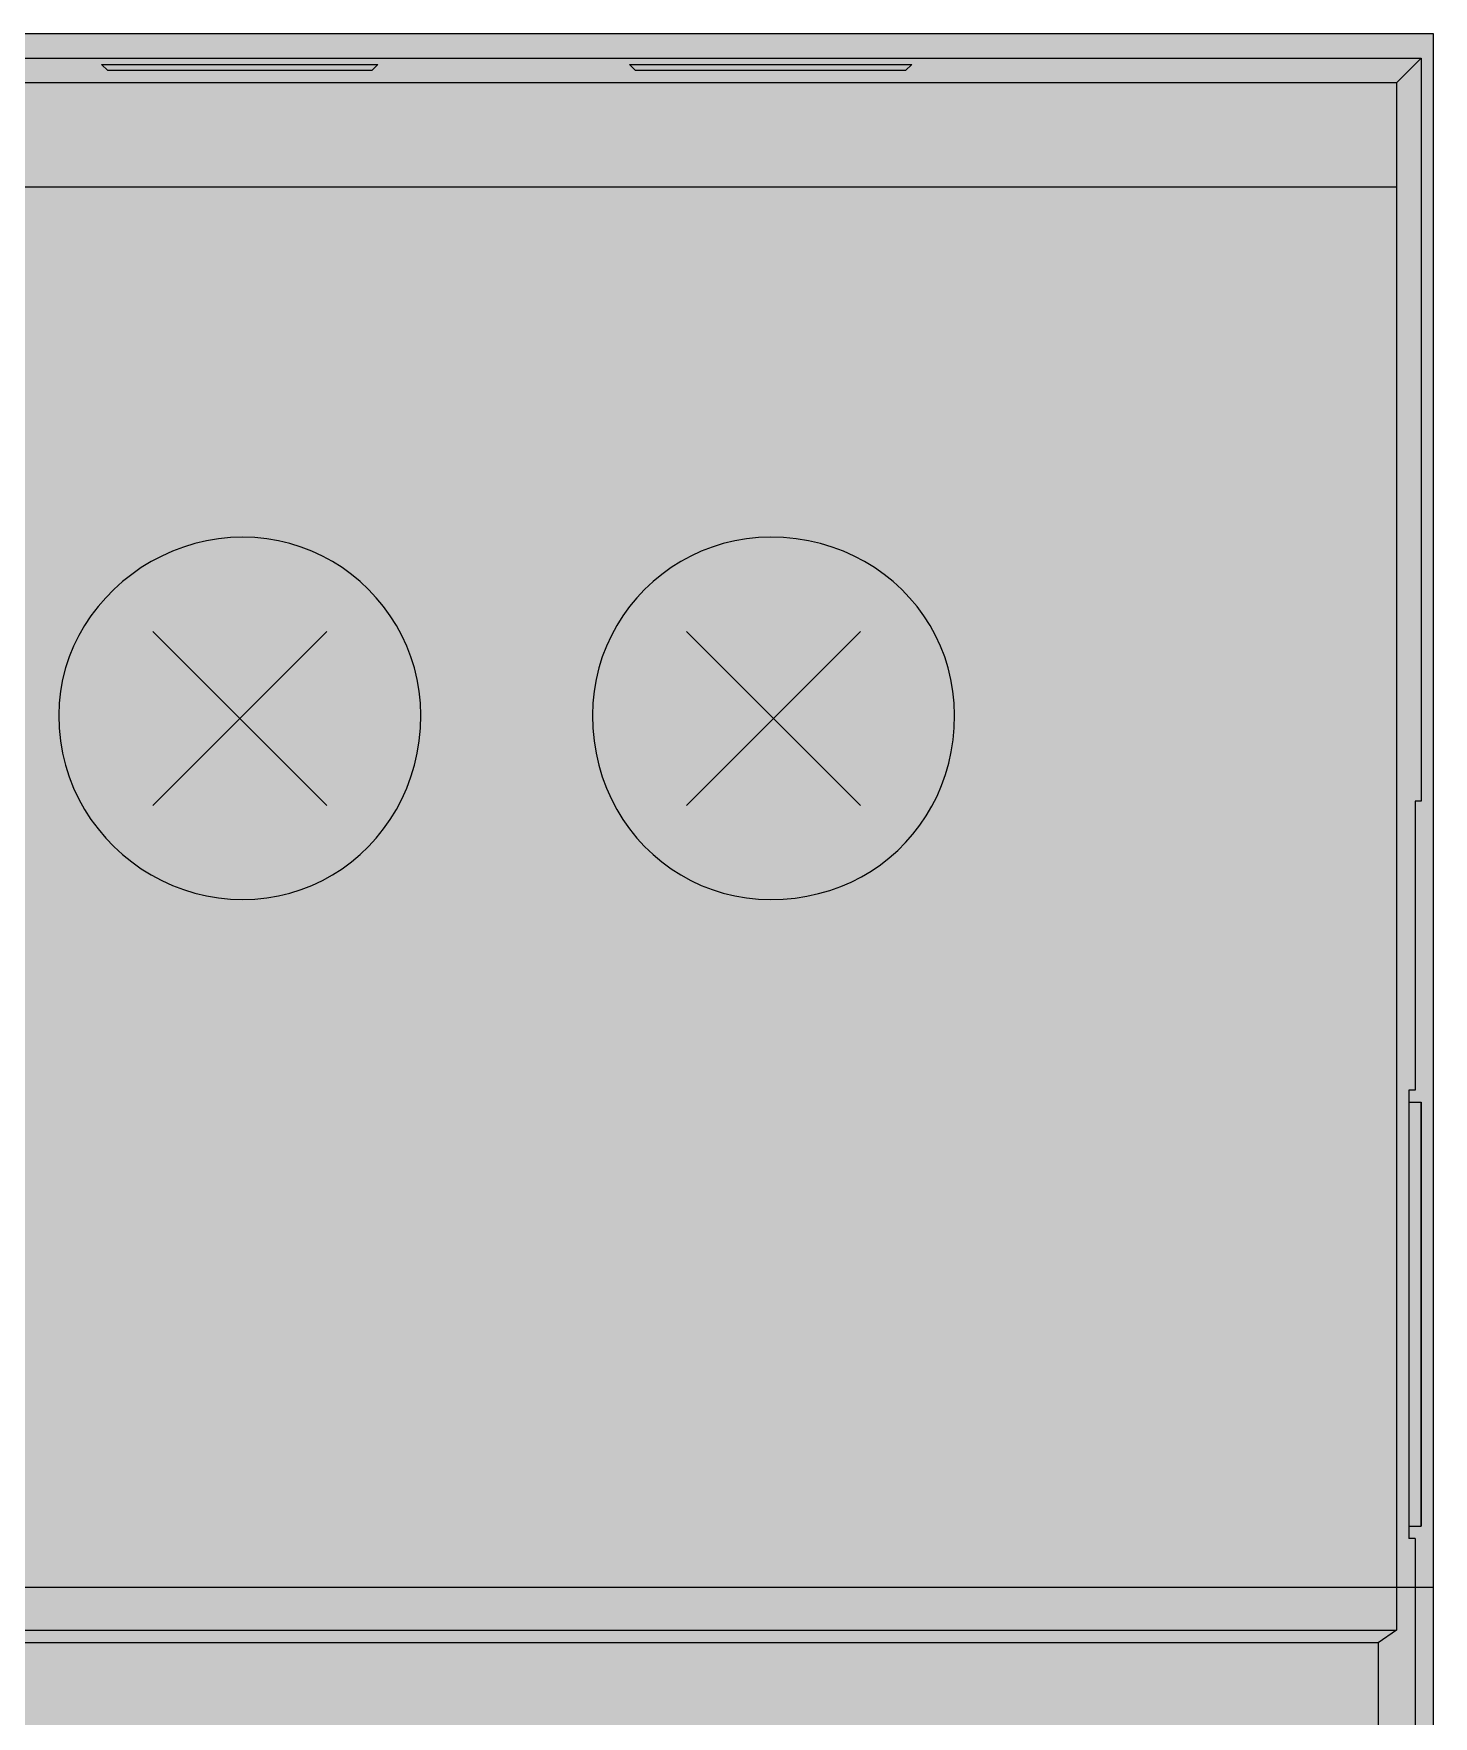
# Model space of a CAD drawing. Header units: millimetres. Extents: x 0 to 966, y -664 to 90.
# Drawn here: x 301.9 to 322, y -64.15 to -40 of the extents above; entities that cross this region are included whole.
import ezdxf

# ---------------------------------------------------------------- set-up
doc = ezdxf.new("R2010")
doc.units = ezdxf.units.MM
for name, color, linetype in [('HDL_BODY', 7, 'Continuous'), ('HDL_COLOUR', 7, 'Continuous'), ('HDL_DETAIL', 7, 'Continuous'), ('HDL_PRINT', 7, 'Continuous')]:
    doc.layers.add(name, color=color, linetype=linetype)

# ---------------------------------------------------------------- blocks, each defined once
blk = doc.blocks.new('M_R4.16.1_FRONT')
at = {"layer": 'HDL_BODY', "true_color": 0x202126}
blk.add_hatch(color=250, dxfattribs=at).paths.add_polyline_path([(0, 0), (72, 0), (72, 90), (0, 90)])
at = {"layer": 'HDL_BODY', "true_color": 0x2a2a30}
blk.add_hatch(color=250, dxfattribs=at).paths.add_polyline_path([(0.4, 20.52), (71.6, 20.52), (71.6, 68.31), (0.4, 68.31)])
at = {"layer": 'HDL_COLOUR', "true_color": 0x1a332c}
for points in [[(57.461, 80.216), (57.455, 80.391), (57.437, 80.563), (57.408, 80.731), (57.369, 80.895), (57.319, 81.055), (57.259, 81.21), (57.19, 81.361), (57.111, 81.505), (57.023, 81.644), (56.927, 81.777), (56.822, 81.903), (56.71, 82.023), (56.591, 82.135), (56.464, 82.239), (56.332, 82.335), (56.192, 82.422), (56.047, 82.501), (55.897, 82.571), (55.742, 82.63), (55.582, 82.68), (55.417, 82.72), (55.249, 82.748), (55.077, 82.766), (54.903, 82.772), (54.727, 82.766), (54.554, 82.748), (54.384, 82.72), (54.217, 82.68), (54.054, 82.63), (53.895, 82.571), (53.741, 82.501), (53.591, 82.422), (53.447, 82.335), (53.309, 82.239), (53.178, 82.135), (53.053, 82.023), (52.936, 81.903), (52.827, 81.777), (52.725, 81.644), (52.633, 81.505), (52.55, 81.361), (52.476, 81.21), (52.412, 81.055), (52.359, 80.895), (52.317, 80.731), (52.286, 80.563), (52.268, 80.391), (52.261, 80.216), (52.268, 80.031), (52.286, 79.849), (52.317, 79.672), (52.359, 79.5), (52.412, 79.332), (52.476, 79.17), (52.55, 79.014), (52.633, 78.864), (52.725, 78.72), (52.827, 78.584), (52.936, 78.454), (53.053, 78.332), (53.178, 78.217), (53.309, 78.111), (53.447, 78.013), (53.591, 77.924), (53.741, 77.844), (53.895, 77.774), (54.054, 77.713), (54.217, 77.663), (54.384, 77.624), (54.554, 77.595), (54.727, 77.577), (54.903, 77.571), (55.077, 77.577), (55.249, 77.595), (55.417, 77.624), (55.582, 77.663), (55.742, 77.713), (55.897, 77.774), (56.047, 77.844), (56.192, 77.924), (56.332, 78.013), (56.464, 78.111), (56.591, 78.217), (56.71, 78.331), (56.822, 78.454), (56.927, 78.584), (57.023, 78.72), (57.111, 78.864), (57.19, 79.014), (57.259, 79.17), (57.319, 79.332), (57.369, 79.5), (57.408, 79.672), (57.437, 79.849), (57.455, 80.031), (57.461, 80.216)], [(65.125, 80.216), (65.119, 80.391), (65.102, 80.563), (65.073, 80.731), (65.034, 80.895), (64.983, 81.055), (64.923, 81.21), (64.853, 81.361), (64.773, 81.505), (64.684, 81.644), (64.586, 81.777), (64.48, 81.903), (64.366, 82.023), (64.244, 82.135), (64.114, 82.239), (63.977, 82.335), (63.834, 82.422), (63.684, 82.501), (63.528, 82.571), (63.366, 82.63), (63.199, 82.68), (63.027, 82.72), (62.85, 82.748), (62.669, 82.766), (62.484, 82.772), (62.309, 82.766), (62.137, 82.748), (61.969, 82.72), (61.804, 82.68), (61.644, 82.63), (61.488, 82.571), (61.338, 82.501), (61.193, 82.422), (61.054, 82.335), (60.921, 82.239), (60.795, 82.135), (60.675, 82.023), (60.563, 81.903), (60.459, 81.777), (60.363, 81.644), (60.275, 81.505), (60.197, 81.361), (60.127, 81.21), (60.067, 81.055), (60.018, 80.895), (59.978, 80.731), (59.95, 80.563), (59.932, 80.391), (59.926, 80.216), (59.932, 80.031), (59.95, 79.849), (59.978, 79.672), (60.018, 79.5), (60.067, 79.332), (60.127, 79.17), (60.197, 79.014), (60.275, 78.864), (60.363, 78.72), (60.459, 78.584), (60.563, 78.454), (60.675, 78.331), (60.795, 78.217), (60.921, 78.111), (61.054, 78.013), (61.193, 77.924), (61.338, 77.844), (61.488, 77.774), (61.644, 77.713), (61.804, 77.663), (61.969, 77.624), (62.137, 77.595), (62.309, 77.577), (62.484, 77.571), (62.662, 77.577), (62.836, 77.593), (63.006, 77.619), (63.172, 77.656), (63.333, 77.702), (63.49, 77.758), (63.641, 77.823), (63.787, 77.897), (63.926, 77.98), (64.06, 78.071), (64.188, 78.169), (64.308, 78.276), (64.422, 78.389), (64.528, 78.51), (64.627, 78.637), (64.717, 78.771), (64.8, 78.911), (64.873, 79.057), (64.938, 79.209), (64.994, 79.365), (65.041, 79.527), (65.077, 79.693), (65.104, 79.863), (65.12, 80.038), (65.125, 80.216)]]:
    blk.add_hatch(color=250, dxfattribs=at).paths.add_polyline_path(points)
at = {"layer": 'HDL_COLOUR', "true_color": 0x9ea4a8}
for points in [[(56.681, 80.172), (56.665, 80.409), (56.619, 80.643), (56.542, 80.868), (56.437, 81.082), (56.305, 81.28), (56.148, 81.458), (55.969, 81.615), (55.771, 81.748), (55.557, 81.853), (55.332, 81.93), (55.098, 81.976), (54.861, 81.992), (54.623, 81.976), (54.39, 81.93), (54.165, 81.853), (53.951, 81.748), (53.753, 81.615), (53.574, 81.458), (53.417, 81.28), (53.285, 81.082), (53.18, 80.868), (53.103, 80.643), (53.057, 80.409), (53.041, 80.172), (53.057, 79.934), (53.103, 79.7), (53.18, 79.475), (53.285, 79.261), (53.417, 79.063), (53.574, 78.885), (53.753, 78.728), (53.951, 78.595), (54.165, 78.49), (54.39, 78.413), (54.623, 78.367), (54.861, 78.351), (55.098, 78.367), (55.332, 78.413), (55.557, 78.49), (55.771, 78.595), (55.969, 78.728), (56.148, 78.885), (56.305, 79.063), (56.437, 79.261), (56.542, 79.475), (56.619, 79.7), (56.665, 79.934)], [(64.346, 80.172), (64.33, 80.409), (64.284, 80.643), (64.207, 80.868), (64.102, 81.082), (63.969, 81.28), (63.813, 81.458), (63.634, 81.615), (63.436, 81.748), (63.222, 81.853), (62.997, 81.93), (62.763, 81.976), (62.526, 81.992), (62.288, 81.976), (62.055, 81.93), (61.829, 81.853), (61.616, 81.748), (61.418, 81.615), (61.239, 81.458), (61.082, 81.28), (60.95, 81.082), (60.845, 80.868), (60.768, 80.643), (60.722, 80.409), (60.706, 80.172), (60.722, 79.934), (60.768, 79.7), (60.845, 79.475), (60.95, 79.261), (61.082, 79.063), (61.239, 78.885), (61.418, 78.728), (61.616, 78.595), (61.829, 78.49), (62.055, 78.413), (62.288, 78.367), (62.526, 78.351), (62.763, 78.367), (62.997, 78.413), (63.222, 78.49), (63.436, 78.595), (63.634, 78.728), (63.813, 78.885), (63.969, 79.063), (64.102, 79.261), (64.207, 79.475), (64.284, 79.7), (64.33, 79.934)]]:
    blk.add_hatch(color=253, dxfattribs=at).paths.add_polyline_path(points)
at = {"layer": 'HDL_PRINT', "true_color": 0xdee1e9}
for points in [[(55.081, 82.772), (54.727, 82.772), (54.727, 85.416), (57.371, 85.416), (59.4, 83.477), (59.135, 83.212), (57.282, 85.062), (55.081, 85.062), (55.081, 82.772)], [(62.66, 82.772), (62.306, 82.772), (62.306, 85.062), (59.84, 85.062), (59.84, 85.416), (62.66, 85.416), (62.66, 82.772)], [(57.461, 75.278), (58.692, 77.482), (59.926, 75.278), (57.461, 75.278)], [(54.376, 76.688), (54.376, 76.953), (55.432, 76.953), (55.432, 76.777), (55.403, 76.744), (55.374, 76.706), (55.345, 76.662), (55.316, 76.615), (55.286, 76.563), (55.256, 76.509), (55.227, 76.453), (55.197, 76.395), (55.167, 76.337), (55.117, 76.284), (55.072, 76.23), (55.033, 76.176), (54.998, 76.119), (54.969, 76.061), (54.945, 76), (54.927, 75.935), (54.913, 75.867), (54.905, 75.795), (54.903, 75.718), (54.874, 75.682), (54.853, 75.638), (54.837, 75.588), (54.827, 75.532), (54.821, 75.473), (54.818, 75.41), (54.817, 75.344), (54.816, 75.278), (54.641, 75.278), (54.641, 75.337), (54.641, 75.396), (54.641, 75.455), (54.641, 75.514), (54.641, 75.573), (54.641, 75.632), (54.641, 75.69), (54.641, 75.749), (54.641, 75.807), (54.67, 75.866), (54.699, 75.925), (54.728, 75.984), (54.757, 76.043), (54.786, 76.102), (54.816, 76.16), (54.845, 76.219), (54.874, 76.278), (54.903, 76.337), (54.936, 76.373), (54.969, 76.416), (55.003, 76.463), (55.036, 76.512), (55.069, 76.562), (55.102, 76.609), (55.135, 76.652), (55.167, 76.688), (54.376, 76.688)]]:
    blk.add_hatch(color=254, dxfattribs=at).paths.add_polyline_path(points)
h = blk.add_hatch(color=254, dxfattribs=at)
h.paths.add_polyline_path([(62.306, 76.161), (62.269, 76.193), (62.233, 76.218), (62.2, 76.238), (62.172, 76.257), (62.15, 76.278), (62.135, 76.303), (62.13, 76.337), (62.093, 76.344), (62.067, 76.362), (62.052, 76.391), (62.044, 76.427), (62.041, 76.468), (62.041, 76.512), (62.045, 76.549), (62.056, 76.593), (62.074, 76.64), (62.097, 76.689), (62.124, 76.739), (62.154, 76.786), (62.186, 76.829), (62.219, 76.866), (62.233, 76.873), (62.268, 76.889), (62.318, 76.909), (62.376, 76.93), (62.434, 76.946), (62.484, 76.953), (62.554, 76.948), (62.615, 76.935), (62.668, 76.919), (62.715, 76.9), (62.757, 76.883), (62.797, 76.871), (62.835, 76.866), (62.868, 76.829), (62.9, 76.786), (62.93, 76.739), (62.956, 76.689), (62.979, 76.64), (62.996, 76.593), (63.007, 76.549), (63.011, 76.512), (63.01, 76.468), (63.007, 76.427), (63, 76.391), (62.985, 76.362), (62.961, 76.344), (62.924, 76.337), (62.919, 76.303), (62.905, 76.278), (62.882, 76.257), (62.854, 76.238), (62.82, 76.218), (62.784, 76.193), (62.746, 76.161), (62.784, 76.156), (62.822, 76.144), (62.86, 76.126), (62.898, 76.107), (62.936, 76.09), (62.974, 76.077), (63.011, 76.072), (63.016, 76.034), (63.028, 75.996), (63.046, 75.958), (63.065, 75.921), (63.082, 75.883), (63.095, 75.845), (63.1, 75.807), (63.096, 75.745), (63.085, 75.69), (63.067, 75.642), (63.044, 75.598), (63.018, 75.559), (62.988, 75.523), (62.957, 75.489), (62.924, 75.456), (62.887, 75.423), (62.843, 75.391), (62.792, 75.36), (62.737, 75.333), (62.677, 75.311), (62.614, 75.293), (62.55, 75.282), (62.484, 75.278), (62.447, 75.282), (62.404, 75.293), (62.357, 75.311), (62.307, 75.333), (62.258, 75.36), (62.211, 75.391), (62.167, 75.423), (62.13, 75.456), (62.097, 75.489), (62.065, 75.523), (62.036, 75.559), (62.009, 75.598), (61.987, 75.642), (61.97, 75.69), (61.959, 75.745), (61.955, 75.807), (61.96, 75.845), (61.972, 75.883), (61.989, 75.921), (62.007, 75.958), (62.024, 75.996), (62.036, 76.034), (62.041, 76.072), (62.079, 76.105), (62.117, 76.129), (62.156, 76.145), (62.193, 76.154), (62.231, 76.159), (62.269, 76.161), (62.306, 76.161)])
h.paths.add_polyline_path([(62.219, 75.807), (62.219, 75.755), (62.219, 75.707), (62.219, 75.668), (62.219, 75.641), (62.219, 75.632), (62.225, 75.598), (62.239, 75.573), (62.26, 75.552), (62.288, 75.533), (62.321, 75.513), (62.357, 75.488), (62.395, 75.456), (62.484, 75.456), (62.549, 75.456), (62.598, 75.458), (62.634, 75.463), (62.662, 75.472), (62.687, 75.488), (62.713, 75.511), (62.746, 75.542), (62.779, 75.576), (62.803, 75.603), (62.819, 75.629), (62.828, 75.657), (62.833, 75.694), (62.835, 75.742), (62.835, 75.807), (62.835, 75.851), (62.832, 75.892), (62.824, 75.928), (62.809, 75.957), (62.784, 75.976), (62.746, 75.983), (62.709, 76.016), (62.671, 76.039), (62.634, 76.055), (62.596, 76.065), (62.559, 76.07), (62.521, 76.072), (62.484, 76.072), (62.44, 76.072), (62.398, 76.069), (62.361, 76.061), (62.332, 76.046), (62.313, 76.02), (62.306, 75.983), (62.269, 75.976), (62.245, 75.957), (62.23, 75.928), (62.223, 75.892), (62.22, 75.851), (62.219, 75.807)])
h.paths.add_polyline_path([(62.219, 76.512), (62.226, 76.474), (62.242, 76.446), (62.263, 76.423), (62.283, 76.401), (62.299, 76.374), (62.306, 76.337), (62.35, 76.33), (62.392, 76.314), (62.428, 76.292), (62.458, 76.271), (62.477, 76.254), (62.484, 76.248), (62.521, 76.252), (62.559, 76.265), (62.596, 76.283), (62.634, 76.302), (62.671, 76.319), (62.709, 76.332), (62.746, 76.337), (62.746, 76.38), (62.746, 76.41), (62.746, 76.437), (62.746, 76.468), (62.746, 76.512), (62.746, 76.565), (62.746, 76.613), (62.746, 76.652), (62.746, 76.678), (62.746, 76.688), (62.709, 76.721), (62.671, 76.745), (62.634, 76.76), (62.596, 76.77), (62.559, 76.775), (62.521, 76.777), (62.484, 76.777), (62.477, 76.777), (62.458, 76.774), (62.428, 76.766), (62.392, 76.751), (62.35, 76.725), (62.306, 76.688), (62.299, 76.681), (62.283, 76.662), (62.263, 76.634), (62.242, 76.597), (62.226, 76.556), (62.219, 76.512)])
h = blk.add_hatch(color=254, dxfattribs=at)
h.paths.add_polyline_path([(57.461, 71.312), (57.461, 74.308), (58.516, 74.308), (58.601, 74.308), (58.68, 74.307), (58.752, 74.305), (58.817, 74.3), (58.876, 74.293), (58.928, 74.282), (58.974, 74.267), (59.013, 74.247), (59.046, 74.222), (59.112, 74.218), (59.177, 74.206), (59.24, 74.189), (59.299, 74.166), (59.355, 74.139), (59.406, 74.109), (59.45, 74.076), (59.486, 74.043), (59.541, 73.985), (59.591, 73.926), (59.636, 73.868), (59.676, 73.809), (59.713, 73.751), (59.748, 73.692), (59.78, 73.634), (59.81, 73.575), (59.84, 73.516), (59.863, 73.461), (59.882, 73.4), (59.897, 73.336), (59.908, 73.267), (59.915, 73.196), (59.921, 73.123), (59.924, 73.047), (59.926, 72.969), (59.926, 72.891), (59.926, 72.811), (59.926, 72.726), (59.926, 72.647), (59.926, 72.572), (59.926, 72.502), (59.926, 72.436), (59.926, 72.372), (59.926, 72.311), (59.926, 72.251), (59.926, 72.193), (59.897, 72.134), (59.868, 72.077), (59.839, 72.02), (59.81, 71.966), (59.78, 71.915), (59.751, 71.867), (59.721, 71.824), (59.691, 71.785), (59.662, 71.752), (59.624, 71.714), (59.587, 71.676), (59.549, 71.639), (59.512, 71.601), (59.474, 71.563), (59.437, 71.526), (59.4, 71.488), (59.366, 71.459), (59.332, 71.436), (59.295, 71.418), (59.255, 71.401), (59.211, 71.384), (59.163, 71.365), (59.108, 71.342), (59.046, 71.312), (58.99, 71.312), (58.939, 71.312), (58.889, 71.312), (58.84, 71.312), (58.788, 71.312), (58.732, 71.312), (58.67, 71.312), (58.599, 71.312), (58.516, 71.312), (57.461, 71.312)])
h.paths.add_polyline_path([(57.901, 71.663), (58.516, 71.663), (58.582, 71.663), (58.647, 71.663), (58.71, 71.663), (58.77, 71.663), (58.826, 71.663), (58.876, 71.663), (58.92, 71.663), (58.957, 71.663), (59.027, 71.696), (59.087, 71.722), (59.136, 71.743), (59.173, 71.762), (59.2, 71.783), (59.216, 71.808), (59.221, 71.842), (59.255, 71.878), (59.288, 71.921), (59.322, 71.968), (59.355, 72.017), (59.388, 72.066), (59.421, 72.114), (59.454, 72.156), (59.486, 72.193), (59.489, 72.251), (59.497, 72.311), (59.509, 72.372), (59.523, 72.436), (59.538, 72.502), (59.552, 72.572), (59.564, 72.647), (59.572, 72.726), (59.575, 72.811), (59.573, 72.912), (59.565, 73.002), (59.554, 73.085), (59.538, 73.16), (59.52, 73.229), (59.499, 73.292), (59.476, 73.352), (59.451, 73.408), (59.426, 73.463), (59.4, 73.516), (59.367, 73.572), (59.329, 73.622), (59.288, 73.666), (59.245, 73.707), (59.201, 73.743), (59.157, 73.777), (59.116, 73.809), (59.079, 73.839), (59.046, 73.868), (58.987, 73.894), (58.928, 73.915), (58.87, 73.93), (58.811, 73.941), (58.752, 73.949), (58.693, 73.953), (58.634, 73.956), (58.575, 73.957), (58.516, 73.957), (57.901, 73.957), (57.901, 71.663)])
at = {"layer": 'HDL_DETAIL', "color": 251, "true_color": 0x52555c}
for points in [[(0, 0), (72, 0), (72, 89.999), (0, 89.999), (0, 0)], [(71.824, 89.647), (71.824, 89.647)], [(71.824, 89.647), (71.824, 89.647)], [(71.824, 89.647), (71.824, 89.647)], [(52.877, 89.558), (52.877, 89.558)], [(52.877, 89.558), (52.877, 89.558)], [(52.877, 89.558), (52.877, 89.558)], [(52.877, 89.558), (52.877, 89.558)], [(52.877, 89.558), (52.877, 89.558)], [(52.877, 89.558), (52.877, 89.558)], [(52.877, 89.558), (52.877, 89.558)], [(52.877, 89.558), (52.877, 89.558)], [(52.877, 89.558), (52.877, 89.558)], [(52.877, 89.558), (52.877, 89.558)], [(52.877, 89.558), (52.877, 89.558)], [(52.877, 89.558), (52.877, 89.558)], [(52.877, 89.558), (52.877, 89.558)], [(52.877, 89.558), (52.877, 89.558)], [(52.877, 89.558), (52.877, 89.558)], [(52.877, 89.558), (52.877, 89.558)], [(52.877, 89.558), (52.877, 89.558)], [(52.877, 89.558), (52.877, 89.558)], [(52.877, 89.558), (52.877, 89.558)], [(52.877, 89.558), (52.877, 89.558)], [(52.877, 89.558), (52.877, 89.558)], [(52.877, 89.558), (52.877, 89.558)], [(52.877, 89.558), (52.877, 89.558)], [(60.456, 89.558), (60.456, 89.558)], [(60.456, 89.558), (60.456, 89.558)], [(60.456, 89.558), (60.456, 89.558)], [(60.456, 89.558), (60.456, 89.558)], [(60.456, 89.558), (60.456, 89.558)], [(60.456, 89.558), (60.456, 89.558)], [(60.456, 89.558), (60.456, 89.558)], [(60.456, 89.558), (60.456, 89.558)], [(60.456, 89.558), (60.456, 89.558)], [(60.456, 89.558), (60.456, 89.558)], [(60.456, 89.558), (60.456, 89.558)], [(60.456, 89.558), (60.456, 89.558)], [(60.456, 89.558), (60.456, 89.558)], [(60.456, 89.558), (60.456, 89.558)], [(60.456, 89.558), (60.456, 89.558)], [(60.456, 89.558), (60.456, 89.558)], [(60.456, 89.558), (60.456, 89.558)], [(60.456, 89.558), (60.456, 89.558)], [(60.456, 89.558), (60.456, 89.558)], [(60.456, 89.558), (60.456, 89.558)], [(60.456, 89.558), (60.456, 89.558)], [(60.456, 89.558), (60.456, 89.558)], [(60.456, 89.558), (60.456, 89.558)], [(71.473, 89.293), (71.473, 89.293)], [(71.473, 89.293), (71.473, 89.293)], [(71.473, 87.796), (71.473, 87.796)], [(71.473, 87.796), (71.473, 87.796)], [(57.461, 80.216), (57.455, 80.391), (57.437, 80.563), (57.408, 80.731), (57.369, 80.895), (57.319, 81.055), (57.259, 81.21), (57.19, 81.361), (57.111, 81.505), (57.023, 81.644), (56.927, 81.777), (56.822, 81.903), (56.71, 82.023), (56.591, 82.135), (56.464, 82.239), (56.332, 82.335), (56.192, 82.422), (56.047, 82.501), (55.897, 82.571), (55.742, 82.63), (55.582, 82.68), (55.417, 82.72), (55.249, 82.748), (55.077, 82.766), (54.903, 82.772), (54.727, 82.766), (54.554, 82.748), (54.384, 82.72), (54.217, 82.68), (54.054, 82.63), (53.895, 82.571), (53.741, 82.501), (53.591, 82.422), (53.447, 82.335), (53.309, 82.239), (53.178, 82.135), (53.053, 82.023), (52.936, 81.903), (52.827, 81.777), (52.725, 81.644), (52.633, 81.505), (52.55, 81.361), (52.476, 81.21), (52.412, 81.055), (52.359, 80.895), (52.317, 80.731), (52.286, 80.563), (52.268, 80.391), (52.261, 80.216), (52.268, 80.031), (52.286, 79.849), (52.317, 79.672), (52.359, 79.5), (52.412, 79.332), (52.476, 79.17), (52.55, 79.014), (52.633, 78.864), (52.725, 78.72), (52.827, 78.584), (52.936, 78.454), (53.053, 78.332), (53.178, 78.217), (53.309, 78.111), (53.447, 78.013), (53.591, 77.924), (53.741, 77.844), (53.895, 77.774), (54.054, 77.713), (54.217, 77.663), (54.384, 77.624), (54.554, 77.595), (54.727, 77.577), (54.903, 77.571), (55.077, 77.577), (55.249, 77.595), (55.417, 77.624), (55.582, 77.663), (55.742, 77.713), (55.897, 77.774), (56.047, 77.844), (56.192, 77.924), (56.332, 78.013), (56.464, 78.111), (56.591, 78.217), (56.71, 78.331), (56.822, 78.454), (56.927, 78.584), (57.023, 78.72), (57.111, 78.864), (57.19, 79.014), (57.259, 79.17), (57.319, 79.332), (57.369, 79.5), (57.408, 79.672), (57.437, 79.849), (57.455, 80.031), (57.461, 80.216)], [(65.125, 80.216), (65.119, 80.391), (65.102, 80.563), (65.073, 80.731), (65.034, 80.895), (64.983, 81.055), (64.923, 81.21), (64.853, 81.361), (64.773, 81.505), (64.684, 81.644), (64.586, 81.777), (64.48, 81.903), (64.366, 82.023), (64.244, 82.135), (64.114, 82.239), (63.977, 82.335), (63.834, 82.422), (63.684, 82.501), (63.528, 82.571), (63.366, 82.63), (63.199, 82.68), (63.027, 82.72), (62.85, 82.748), (62.669, 82.766), (62.484, 82.772), (62.309, 82.766), (62.137, 82.748), (61.969, 82.72), (61.804, 82.68), (61.644, 82.63), (61.488, 82.571), (61.338, 82.501), (61.193, 82.422), (61.054, 82.335), (60.921, 82.239), (60.795, 82.135), (60.675, 82.023), (60.563, 81.903), (60.459, 81.777), (60.363, 81.644), (60.275, 81.505), (60.197, 81.361), (60.127, 81.21), (60.067, 81.055), (60.018, 80.895), (59.978, 80.731), (59.95, 80.563), (59.932, 80.391), (59.926, 80.216), (59.932, 80.031), (59.95, 79.849), (59.978, 79.672), (60.018, 79.5), (60.067, 79.332), (60.127, 79.17), (60.197, 79.014), (60.275, 78.864), (60.363, 78.72), (60.459, 78.584), (60.563, 78.454), (60.675, 78.331), (60.795, 78.217), (60.921, 78.111), (61.054, 78.013), (61.193, 77.924), (61.338, 77.844), (61.488, 77.774), (61.644, 77.713), (61.804, 77.663), (61.969, 77.624), (62.137, 77.595), (62.309, 77.577), (62.484, 77.571), (62.662, 77.577), (62.836, 77.593), (63.006, 77.619), (63.172, 77.656), (63.333, 77.702), (63.49, 77.758), (63.641, 77.823), (63.787, 77.897), (63.926, 77.98), (64.06, 78.071), (64.188, 78.169), (64.308, 78.276), (64.422, 78.389), (64.528, 78.51), (64.627, 78.637), (64.717, 78.771), (64.8, 78.911), (64.873, 79.057), (64.938, 79.209), (64.994, 79.365), (65.041, 79.527), (65.077, 79.693), (65.104, 79.863), (65.12, 80.038), (65.125, 80.216)], [(71.737, 78.982), (71.737, 78.982)], [(71.824, 78.982), (71.824, 78.982)], [(71.824, 78.982), (71.824, 78.982)], [(71.737, 77.128), (71.737, 77.128)], [(71.648, 74.837), (71.648, 74.837)], [(71.648, 74.837), (71.648, 74.837)], [(71.648, 74.662), (71.648, 74.662)], [(71.737, 74.837), (71.737, 74.837)], [(71.737, 74.837), (71.737, 74.837)], [(71.824, 74.662), (71.824, 74.662)], [(71.824, 74.662), (71.824, 74.662)], [(71.824, 74.662), (71.824, 74.662)], [(71.648, 68.578), (71.648, 68.578)], [(71.648, 68.402), (71.648, 68.402)], [(71.648, 68.402), (71.648, 68.402)], [(71.737, 68.402), (71.737, 68.402)], [(71.737, 68.402), (71.737, 68.402)], [(71.824, 68.578), (71.824, 68.578)], [(71.824, 68.578), (71.824, 68.578)], [(71.824, 68.578), (71.824, 68.578)], [(0, 22.302), (72, 22.302), (72, 67.697), (0, 67.697), (0, 22.302)], [(71.473, 67.082), (71.473, 67.082)], [(71.473, 67.082), (71.473, 67.082)], [(71.473, 67.082), (71.473, 67.082)], [(71.208, 66.903), (71.208, 66.903)], [(71.208, 66.903), (71.208, 66.903)], [(71.737, 66.112), (71.737, 66.112)]]:
    blk.add_lwpolyline(points, close=True, dxfattribs=at)
for points in [[(0, 89.647), (71.824, 89.647)], [(0, 89.647), (71.824, 89.647)], [(0, 89.647), (71.824, 89.647)], [(0, 89.647), (71.824, 89.647)], [(0, 89.647), (71.824, 89.647)], [(0, 89.647), (71.824, 89.647)], [(0, 89.647), (71.824, 89.647)], [(0, 89.647), (71.824, 89.647)], [(0, 89.647), (71.824, 89.647)], [(0, 89.647), (71.824, 89.647)], [(0, 89.647), (71.824, 89.647)], [(0, 89.647), (71.824, 89.647)], [(0, 89.647), (71.824, 89.647)], [(0, 89.647), (71.824, 89.647)], [(0, 89.647), (71.824, 89.647)], [(0, 89.647), (71.824, 89.647)], [(0, 89.647), (71.824, 89.647)], [(0, 89.647), (71.824, 89.647)], [(0, 89.647), (71.824, 89.647)], [(0, 89.647), (71.824, 89.647)], [(0, 89.647), (71.824, 89.647)], [(71.824, 89.647), (71.473, 89.293)], [(71.824, 89.647), (71.473, 89.293)], [(71.824, 89.647), (71.473, 89.293)], [(71.824, 89.647), (71.473, 89.293)], [(71.824, 89.647), (71.473, 89.293)], [(71.824, 89.647), (71.473, 89.293)], [(71.824, 89.647), (71.473, 89.293)], [(71.824, 89.647), (71.473, 89.293)], [(71.824, 89.647), (71.473, 89.293)], [(71.824, 89.647), (71.473, 89.293)], [(71.824, 89.647), (71.473, 89.293)], [(71.824, 89.647), (71.473, 89.293)], [(71.824, 89.647), (71.473, 89.293)], [(71.824, 89.647), (71.473, 89.293)], [(71.824, 89.647), (71.473, 89.293)], [(71.824, 89.647), (71.473, 89.293)], [(71.824, 89.647), (71.473, 89.293)], [(71.824, 89.647), (71.473, 89.293)], [(71.824, 89.647), (71.473, 89.293)], [(71.824, 89.647), (71.473, 89.293)], [(71.824, 89.647), (71.473, 89.293)], [(71.824, 89.647), (71.824, 78.982)], [(71.824, 89.647), (71.824, 78.982)], [(71.824, 89.647), (71.824, 78.982)], [(71.824, 89.647), (71.824, 78.982)], [(71.824, 89.647), (71.824, 78.982)], [(71.824, 89.647), (71.824, 78.982)], [(71.824, 89.647), (71.824, 78.982)], [(71.824, 89.647), (71.824, 78.982)], [(71.824, 89.647), (71.824, 78.982)], [(71.824, 89.647), (71.824, 78.982)], [(71.824, 89.647), (71.824, 78.982)], [(71.824, 89.647), (71.824, 78.982)], [(71.824, 89.647), (71.824, 78.982)], [(71.824, 89.647), (71.824, 78.982)], [(71.824, 89.647), (71.824, 78.982)], [(71.824, 89.647), (71.824, 78.982)], [(71.824, 89.647), (71.824, 78.982)], [(71.824, 89.647), (71.824, 78.982)], [(71.824, 89.647), (71.824, 78.982)], [(71.824, 89.647), (71.824, 78.982)], [(71.824, 89.647), (71.824, 78.982)], [(56.842, 89.558), (56.756, 89.471), (56.577, 89.471), (56.226, 89.471), (55.697, 89.471), (55.167, 89.471), (54.552, 89.471), (54.022, 89.471), (53.582, 89.471), (53.228, 89.471), (52.966, 89.471), (52.877, 89.558)], [(52.877, 89.558), (52.966, 89.558)], [(52.966, 89.558), (53.228, 89.558), (53.582, 89.558), (54.022, 89.558), (54.552, 89.558), (55.167, 89.558), (55.697, 89.558), (56.226, 89.558), (56.577, 89.558), (56.756, 89.558)], [(56.756, 89.558), (56.842, 89.558)], [(64.51, 89.558), (64.42, 89.471), (64.159, 89.471), (63.805, 89.471), (63.365, 89.471), (62.746, 89.471), (62.219, 89.471), (61.69, 89.471), (61.161, 89.471), (60.81, 89.471), (60.545, 89.471), (60.456, 89.558)], [(60.456, 89.558), (60.545, 89.558)], [(60.545, 89.558), (60.81, 89.558), (61.161, 89.558), (61.69, 89.558), (62.219, 89.558), (62.746, 89.558), (63.365, 89.558), (63.805, 89.558), (64.159, 89.558), (64.42, 89.558)], [(64.42, 89.558), (64.51, 89.558)], [(71.473, 89.293), (0.176, 89.293)], [(71.473, 89.293), (0.176, 89.293)], [(71.473, 89.293), (0.176, 89.293)], [(71.473, 89.293), (0.176, 89.293)], [(71.473, 89.293), (0.176, 89.293)], [(71.473, 89.293), (0.176, 89.293)], [(71.473, 89.293), (0.176, 89.293)], [(71.473, 89.293), (0.176, 89.293)], [(71.473, 89.293), (0.176, 89.293)], [(71.473, 89.293), (0.176, 89.293)], [(71.473, 89.293), (0.176, 89.293)], [(71.473, 89.293), (0.176, 89.293)], [(71.473, 89.293), (0.176, 89.293)], [(71.473, 89.293), (0.176, 89.293)], [(71.473, 89.293), (0.176, 89.293)], [(71.473, 89.293), (0.176, 89.293)], [(71.473, 89.293), (0.176, 89.293)], [(71.473, 89.293), (0.176, 89.293)], [(71.473, 89.293), (0.176, 89.293)], [(71.473, 89.293), (0.176, 89.293)], [(71.473, 89.293), (0.176, 89.293)], [(71.473, 89.293), (71.473, 89.207), (71.473, 88.942), (71.473, 88.677), (71.473, 88.237), (71.473, 87.796)], [(71.473, 87.796), (0.264, 87.796)], [(71.473, 87.796), (0.264, 87.796)], [(71.473, 87.796), (0.264, 87.796)], [(71.473, 87.796), (0.264, 87.796)], [(71.473, 87.796), (0.264, 87.796)], [(71.473, 87.796), (0.264, 87.796)], [(71.473, 87.796), (0.264, 87.796)], [(71.473, 87.796), (0.264, 87.796)], [(71.473, 87.796), (0.264, 87.796)], [(71.473, 87.796), (0.264, 87.796)], [(71.473, 87.796), (0.264, 87.796)], [(71.473, 87.796), (0.264, 87.796)], [(71.473, 87.796), (0.264, 87.796)], [(71.473, 87.796), (0.264, 87.796)], [(71.473, 87.796), (0.264, 87.796)], [(71.473, 87.796), (0.264, 87.796)], [(71.473, 87.796), (0.264, 87.796)], [(71.473, 87.796), (0.264, 87.796)], [(71.473, 87.796), (0.264, 87.796)], [(71.473, 87.796), (0.264, 87.796)], [(71.473, 87.796), (0.264, 87.796)], [(71.473, 87.796), (71.473, 67.082)], [(71.473, 87.796), (71.473, 67.082)], [(71.473, 87.796), (71.473, 67.082)], [(71.473, 87.796), (71.473, 67.082)], [(71.473, 87.796), (71.473, 67.082)], [(71.473, 87.796), (71.473, 67.082)], [(71.473, 87.796), (71.473, 67.082)], [(71.473, 87.796), (71.473, 67.082)], [(71.473, 87.796), (71.473, 67.082)], [(71.473, 87.796), (71.473, 67.082)], [(71.473, 87.796), (71.473, 67.082)], [(71.473, 87.796), (71.473, 67.082)], [(71.473, 87.796), (71.473, 67.082)], [(71.473, 87.796), (71.473, 67.082)], [(71.473, 87.796), (71.473, 67.082)], [(71.473, 87.796), (71.473, 67.082)], [(71.473, 87.796), (71.473, 67.082)], [(71.473, 87.796), (71.473, 67.082)], [(71.473, 87.796), (71.473, 67.082)], [(71.473, 87.796), (71.473, 67.082)], [(71.473, 87.796), (71.473, 67.082)], [(71.824, 78.982), (71.737, 78.982)], [(71.824, 78.982), (71.737, 78.982)], [(71.824, 78.982), (71.737, 78.982)], [(71.824, 78.982), (71.737, 78.982)], [(71.824, 78.982), (71.737, 78.982)], [(71.824, 78.982), (71.737, 78.982)], [(71.824, 78.982), (71.737, 78.982)], [(71.824, 78.982), (71.737, 78.982)], [(71.824, 78.982), (71.737, 78.982)], [(71.824, 78.982), (71.737, 78.982)], [(71.824, 78.982), (71.737, 78.982)], [(71.824, 78.982), (71.737, 78.982)], [(71.824, 78.982), (71.737, 78.982)], [(71.824, 78.982), (71.737, 78.982)], [(71.824, 78.982), (71.737, 78.982)], [(71.824, 78.982), (71.737, 78.982)], [(71.824, 78.982), (71.737, 78.982)], [(71.824, 78.982), (71.737, 78.982)], [(71.824, 78.982), (71.737, 78.982)], [(71.824, 78.982), (71.737, 78.982)], [(71.824, 78.982), (71.737, 78.982)], [(71.737, 78.982), (71.737, 78.982), (71.737, 78.803), (71.737, 78.452), (71.737, 78.098), (71.737, 77.571), (71.737, 77.128)], [(71.737, 77.128), (71.737, 74.837)], [(71.737, 77.128), (71.737, 74.837)], [(71.737, 77.128), (71.737, 74.837)], [(71.737, 77.128), (71.737, 74.837)], [(71.737, 77.128), (71.737, 74.837)], [(71.737, 77.128), (71.737, 74.837)], [(71.737, 77.128), (71.737, 74.837)], [(71.737, 77.128), (71.737, 74.837)], [(71.737, 77.128), (71.737, 74.837)], [(71.737, 77.128), (71.737, 74.837)], [(71.737, 77.128), (71.737, 74.837)], [(71.737, 77.128), (71.737, 74.837)], [(71.737, 77.128), (71.737, 74.837)], [(71.737, 77.128), (71.737, 74.837)], [(71.737, 77.128), (71.737, 74.837)], [(71.737, 77.128), (71.737, 74.837)], [(71.737, 77.128), (71.737, 74.837)], [(71.737, 77.128), (71.737, 74.837)], [(71.737, 77.128), (71.737, 74.837)], [(71.737, 77.128), (71.737, 74.837)], [(71.737, 77.128), (71.737, 74.837)], [(71.648, 74.837), (71.648, 68.402)], [(71.648, 74.837), (71.648, 68.402)], [(71.648, 74.837), (71.648, 68.402)], [(71.648, 74.837), (71.648, 68.402)], [(71.648, 74.837), (71.648, 68.402)], [(71.648, 74.837), (71.648, 68.402)], [(71.648, 74.837), (71.648, 68.402)], [(71.648, 74.837), (71.648, 68.402)], [(71.648, 74.837), (71.648, 68.402)], [(71.648, 74.837), (71.648, 68.402)], [(71.648, 74.837), (71.648, 68.402)], [(71.648, 74.837), (71.648, 68.402)], [(71.648, 74.837), (71.648, 68.402)], [(71.648, 74.837), (71.648, 68.402)], [(71.648, 74.837), (71.648, 68.402)], [(71.648, 74.837), (71.648, 68.402)], [(71.648, 74.837), (71.648, 68.402)], [(71.648, 74.837), (71.648, 68.402)], [(71.648, 74.837), (71.648, 68.402)], [(71.648, 74.837), (71.648, 68.402)], [(71.648, 74.837), (71.648, 68.402)], [(71.737, 74.837), (71.648, 74.837)], [(71.737, 74.837), (71.648, 74.837)], [(71.737, 74.837), (71.648, 74.837)], [(71.737, 74.837), (71.648, 74.837)], [(71.737, 74.837), (71.648, 74.837)], [(71.737, 74.837), (71.648, 74.837)], [(71.737, 74.837), (71.648, 74.837)], [(71.737, 74.837), (71.648, 74.837)], [(71.737, 74.837), (71.648, 74.837)], [(71.737, 74.837), (71.648, 74.837)], [(71.737, 74.837), (71.648, 74.837)], [(71.737, 74.837), (71.648, 74.837)], [(71.737, 74.837), (71.648, 74.837)], [(71.737, 74.837), (71.648, 74.837)], [(71.737, 74.837), (71.648, 74.837)], [(71.737, 74.837), (71.648, 74.837)], [(71.737, 74.837), (71.648, 74.837)], [(71.737, 74.837), (71.648, 74.837)], [(71.737, 74.837), (71.648, 74.837)], [(71.737, 74.837), (71.648, 74.837)], [(71.737, 74.837), (71.648, 74.837)], [(71.648, 74.662), (71.824, 74.662)], [(71.648, 74.662), (71.824, 74.662)], [(71.648, 74.662), (71.824, 74.662)], [(71.648, 74.662), (71.824, 74.662)], [(71.648, 74.662), (71.824, 74.662)], [(71.648, 74.662), (71.824, 74.662)], [(71.648, 74.662), (71.824, 74.662)], [(71.648, 74.662), (71.824, 74.662)], [(71.648, 74.662), (71.824, 74.662)], [(71.648, 74.662), (71.824, 74.662)], [(71.648, 74.662), (71.824, 74.662)], [(71.648, 74.662), (71.824, 74.662)], [(71.648, 74.662), (71.824, 74.662)], [(71.648, 74.662), (71.824, 74.662)], [(71.648, 74.662), (71.824, 74.662)], [(71.648, 74.662), (71.824, 74.662)], [(71.648, 74.662), (71.824, 74.662)], [(71.648, 74.662), (71.824, 74.662)], [(71.648, 74.662), (71.824, 74.662)], [(71.648, 74.662), (71.824, 74.662)], [(71.648, 74.662), (71.824, 74.662)], [(71.824, 74.662), (71.824, 68.578)], [(71.824, 74.662), (71.824, 68.578)], [(71.824, 74.662), (71.824, 68.578)], [(71.824, 74.662), (71.824, 68.578)], [(71.824, 74.662), (71.824, 68.578)], [(71.824, 74.662), (71.824, 68.578)], [(71.824, 74.662), (71.824, 68.578)], [(71.824, 74.662), (71.824, 68.578)], [(71.824, 74.662), (71.824, 68.578)], [(71.824, 74.662), (71.824, 68.578)], [(71.824, 74.662), (71.824, 68.578)], [(71.824, 74.662), (71.824, 68.578)], [(71.824, 74.662), (71.824, 68.578)], [(71.824, 74.662), (71.824, 68.578)], [(71.824, 74.662), (71.824, 68.578)], [(71.824, 74.662), (71.824, 68.578)], [(71.824, 74.662), (71.824, 68.578)], [(71.824, 74.662), (71.824, 68.578)], [(71.824, 74.662), (71.824, 68.578)], [(71.824, 74.662), (71.824, 68.578)], [(71.824, 74.662), (71.824, 68.578)], [(71.824, 68.578), (71.824, 74.662)], [(71.824, 68.578), (71.824, 74.662)], [(71.824, 68.578), (71.824, 74.662)], [(71.824, 68.578), (71.824, 74.662)], [(71.824, 68.578), (71.824, 74.662)], [(71.824, 68.578), (71.824, 74.662)], [(71.824, 68.578), (71.824, 74.662)], [(71.824, 68.578), (71.824, 74.662)], [(71.824, 68.578), (71.824, 74.662)], [(71.824, 68.578), (71.824, 74.662)], [(71.824, 68.578), (71.824, 74.662)], [(71.824, 68.578), (71.824, 74.662)], [(71.824, 68.578), (71.824, 74.662)], [(71.824, 68.578), (71.824, 74.662)], [(71.824, 68.578), (71.824, 74.662)], [(71.824, 68.578), (71.824, 74.662)], [(71.824, 68.578), (71.824, 74.662)], [(71.824, 68.578), (71.824, 74.662)], [(71.824, 68.578), (71.824, 74.662)], [(71.824, 68.578), (71.824, 74.662)], [(71.824, 68.578), (71.824, 74.662)], [(71.648, 68.578), (71.824, 68.578)], [(71.648, 68.578), (71.824, 68.578)], [(71.648, 68.578), (71.824, 68.578)], [(71.648, 68.578), (71.824, 68.578)], [(71.648, 68.578), (71.824, 68.578)], [(71.648, 68.578), (71.824, 68.578)], [(71.648, 68.578), (71.824, 68.578)], [(71.648, 68.578), (71.824, 68.578)], [(71.648, 68.578), (71.824, 68.578)], [(71.648, 68.578), (71.824, 68.578)], [(71.648, 68.578), (71.824, 68.578)], [(71.648, 68.578), (71.824, 68.578)], [(71.648, 68.578), (71.824, 68.578)], [(71.648, 68.578), (71.824, 68.578)], [(71.648, 68.578), (71.824, 68.578)], [(71.648, 68.578), (71.824, 68.578)], [(71.648, 68.578), (71.824, 68.578)], [(71.648, 68.578), (71.824, 68.578)], [(71.648, 68.578), (71.824, 68.578)], [(71.648, 68.578), (71.824, 68.578)], [(71.648, 68.578), (71.824, 68.578)], [(71.737, 68.402), (71.648, 68.402)], [(71.737, 68.402), (71.648, 68.402)], [(71.737, 68.402), (71.648, 68.402)], [(71.737, 68.402), (71.648, 68.402)], [(71.737, 68.402), (71.648, 68.402)], [(71.737, 68.402), (71.648, 68.402)], [(71.737, 68.402), (71.648, 68.402)], [(71.737, 68.402), (71.648, 68.402)], [(71.737, 68.402), (71.648, 68.402)], [(71.737, 68.402), (71.648, 68.402)], [(71.737, 68.402), (71.648, 68.402)], [(71.737, 68.402), (71.648, 68.402)], [(71.737, 68.402), (71.648, 68.402)], [(71.737, 68.402), (71.648, 68.402)], [(71.737, 68.402), (71.648, 68.402)], [(71.737, 68.402), (71.648, 68.402)], [(71.737, 68.402), (71.648, 68.402)], [(71.737, 68.402), (71.648, 68.402)], [(71.737, 68.402), (71.648, 68.402)], [(71.737, 68.402), (71.648, 68.402)], [(71.737, 68.402), (71.648, 68.402)], [(71.737, 68.402), (71.737, 66.112)], [(71.737, 68.402), (71.737, 66.112)], [(71.737, 68.402), (71.737, 66.112)], [(71.737, 68.402), (71.737, 66.112)], [(71.737, 68.402), (71.737, 66.112)], [(71.737, 68.402), (71.737, 66.112)], [(71.737, 68.402), (71.737, 66.112)], [(71.737, 68.402), (71.737, 66.112)], [(71.737, 68.402), (71.737, 66.112)], [(71.737, 68.402), (71.737, 66.112)], [(71.737, 68.402), (71.737, 66.112)], [(71.737, 68.402), (71.737, 66.112)], [(71.737, 68.402), (71.737, 66.112)], [(71.737, 68.402), (71.737, 66.112)], [(71.737, 68.402), (71.737, 66.112)], [(71.737, 68.402), (71.737, 66.112)], [(71.737, 68.402), (71.737, 66.112)], [(71.737, 68.402), (71.737, 66.112)], [(71.737, 68.402), (71.737, 66.112)], [(71.737, 68.402), (71.737, 66.112)], [(71.737, 68.402), (71.737, 66.112)], [(0.264, 67.082), (71.473, 67.082)], [(0.264, 67.082), (71.473, 67.082)], [(0.264, 67.082), (71.473, 67.082)], [(0.264, 67.082), (71.473, 67.082)], [(0.264, 67.082), (71.473, 67.082)], [(0.264, 67.082), (71.473, 67.082)], [(0.264, 67.082), (71.473, 67.082)], [(0.264, 67.082), (71.473, 67.082)], [(0.264, 67.082), (71.473, 67.082)], [(0.264, 67.082), (71.473, 67.082)], [(0.264, 67.082), (71.473, 67.082)], [(0.264, 67.082), (71.473, 67.082)], [(0.264, 67.082), (71.473, 67.082)], [(0.264, 67.082), (71.473, 67.082)], [(0.264, 67.082), (71.473, 67.082)], [(0.264, 67.082), (71.473, 67.082)], [(0.264, 67.082), (71.473, 67.082)], [(0.264, 67.082), (71.473, 67.082)], [(0.264, 67.082), (71.473, 67.082)], [(0.264, 67.082), (71.473, 67.082)], [(0.264, 67.082), (71.473, 67.082)], [(71.473, 67.082), (71.208, 66.903)], [(71.473, 67.082), (71.208, 66.903)], [(71.473, 67.082), (71.208, 66.903)], [(71.473, 67.082), (71.208, 66.903)], [(71.473, 67.082), (71.208, 66.903)], [(71.473, 67.082), (71.208, 66.903)], [(71.473, 67.082), (71.208, 66.903)], [(71.473, 67.082), (71.208, 66.903)], [(71.473, 67.082), (71.208, 66.903)], [(71.473, 67.082), (71.208, 66.903)], [(71.473, 67.082), (71.208, 66.903)], [(71.473, 67.082), (71.208, 66.903)], [(71.473, 67.082), (71.208, 66.903)], [(71.473, 67.082), (71.208, 66.903)], [(71.473, 67.082), (71.208, 66.903)], [(71.473, 67.082), (71.208, 66.903)], [(71.473, 67.082), (71.208, 66.903)], [(71.473, 67.082), (71.208, 66.903)], [(71.473, 67.082), (71.208, 66.903)], [(71.473, 67.082), (71.208, 66.903)], [(71.473, 67.082), (71.208, 66.903)], [(71.208, 66.903), (0.44, 66.903)], [(71.208, 66.903), (0.44, 66.903)], [(71.208, 66.903), (0.44, 66.903)], [(71.208, 66.903), (0.44, 66.903)], [(71.208, 66.903), (0.44, 66.903)], [(71.208, 66.903), (0.44, 66.903)], [(71.208, 66.903), (0.44, 66.903)], [(71.208, 66.903), (0.44, 66.903)], [(71.208, 66.903), (0.44, 66.903)], [(71.208, 66.903), (0.44, 66.903)], [(71.208, 66.903), (0.44, 66.903)], [(71.208, 66.903), (0.44, 66.903)], [(71.208, 66.903), (0.44, 66.903)], [(71.208, 66.903), (0.44, 66.903)], [(71.208, 66.903), (0.44, 66.903)], [(71.208, 66.903), (0.44, 66.903)], [(71.208, 66.903), (0.44, 66.903)], [(71.208, 66.903), (0.44, 66.903)], [(71.208, 66.903), (0.44, 66.903)], [(71.208, 66.903), (0.44, 66.903)], [(71.208, 66.903), (0.44, 66.903)], [(71.208, 66.903), (71.208, 66.817), (71.208, 66.641), (71.208, 66.377), (71.208, 66.023), (71.208, 65.582)], [(71.737, 66.112), (71.737, 65.671), (71.737, 65.142), (71.737, 64.788), (71.737, 64.437), (71.737, 64.261)]]:
    blk.add_lwpolyline(points, dxfattribs=at)
at = {"layer": 'HDL_DETAIL', "color": 250, "true_color": 0x25292b}
for points in [[(53.613, 78.923), (56.109, 81.42)], [(53.613, 81.42), (56.109, 78.923)], [(61.278, 78.923), (63.774, 81.42)], [(61.278, 81.42), (63.774, 78.923)]]:
    blk.add_lwpolyline(points, dxfattribs=at)

msp = doc.modelspace()

# ---------------------------------------------------------------- block references
msp.add_blockref('M_R4.16.1_FRONT', (250, -130))

doc.saveas('drawing.dxf')
